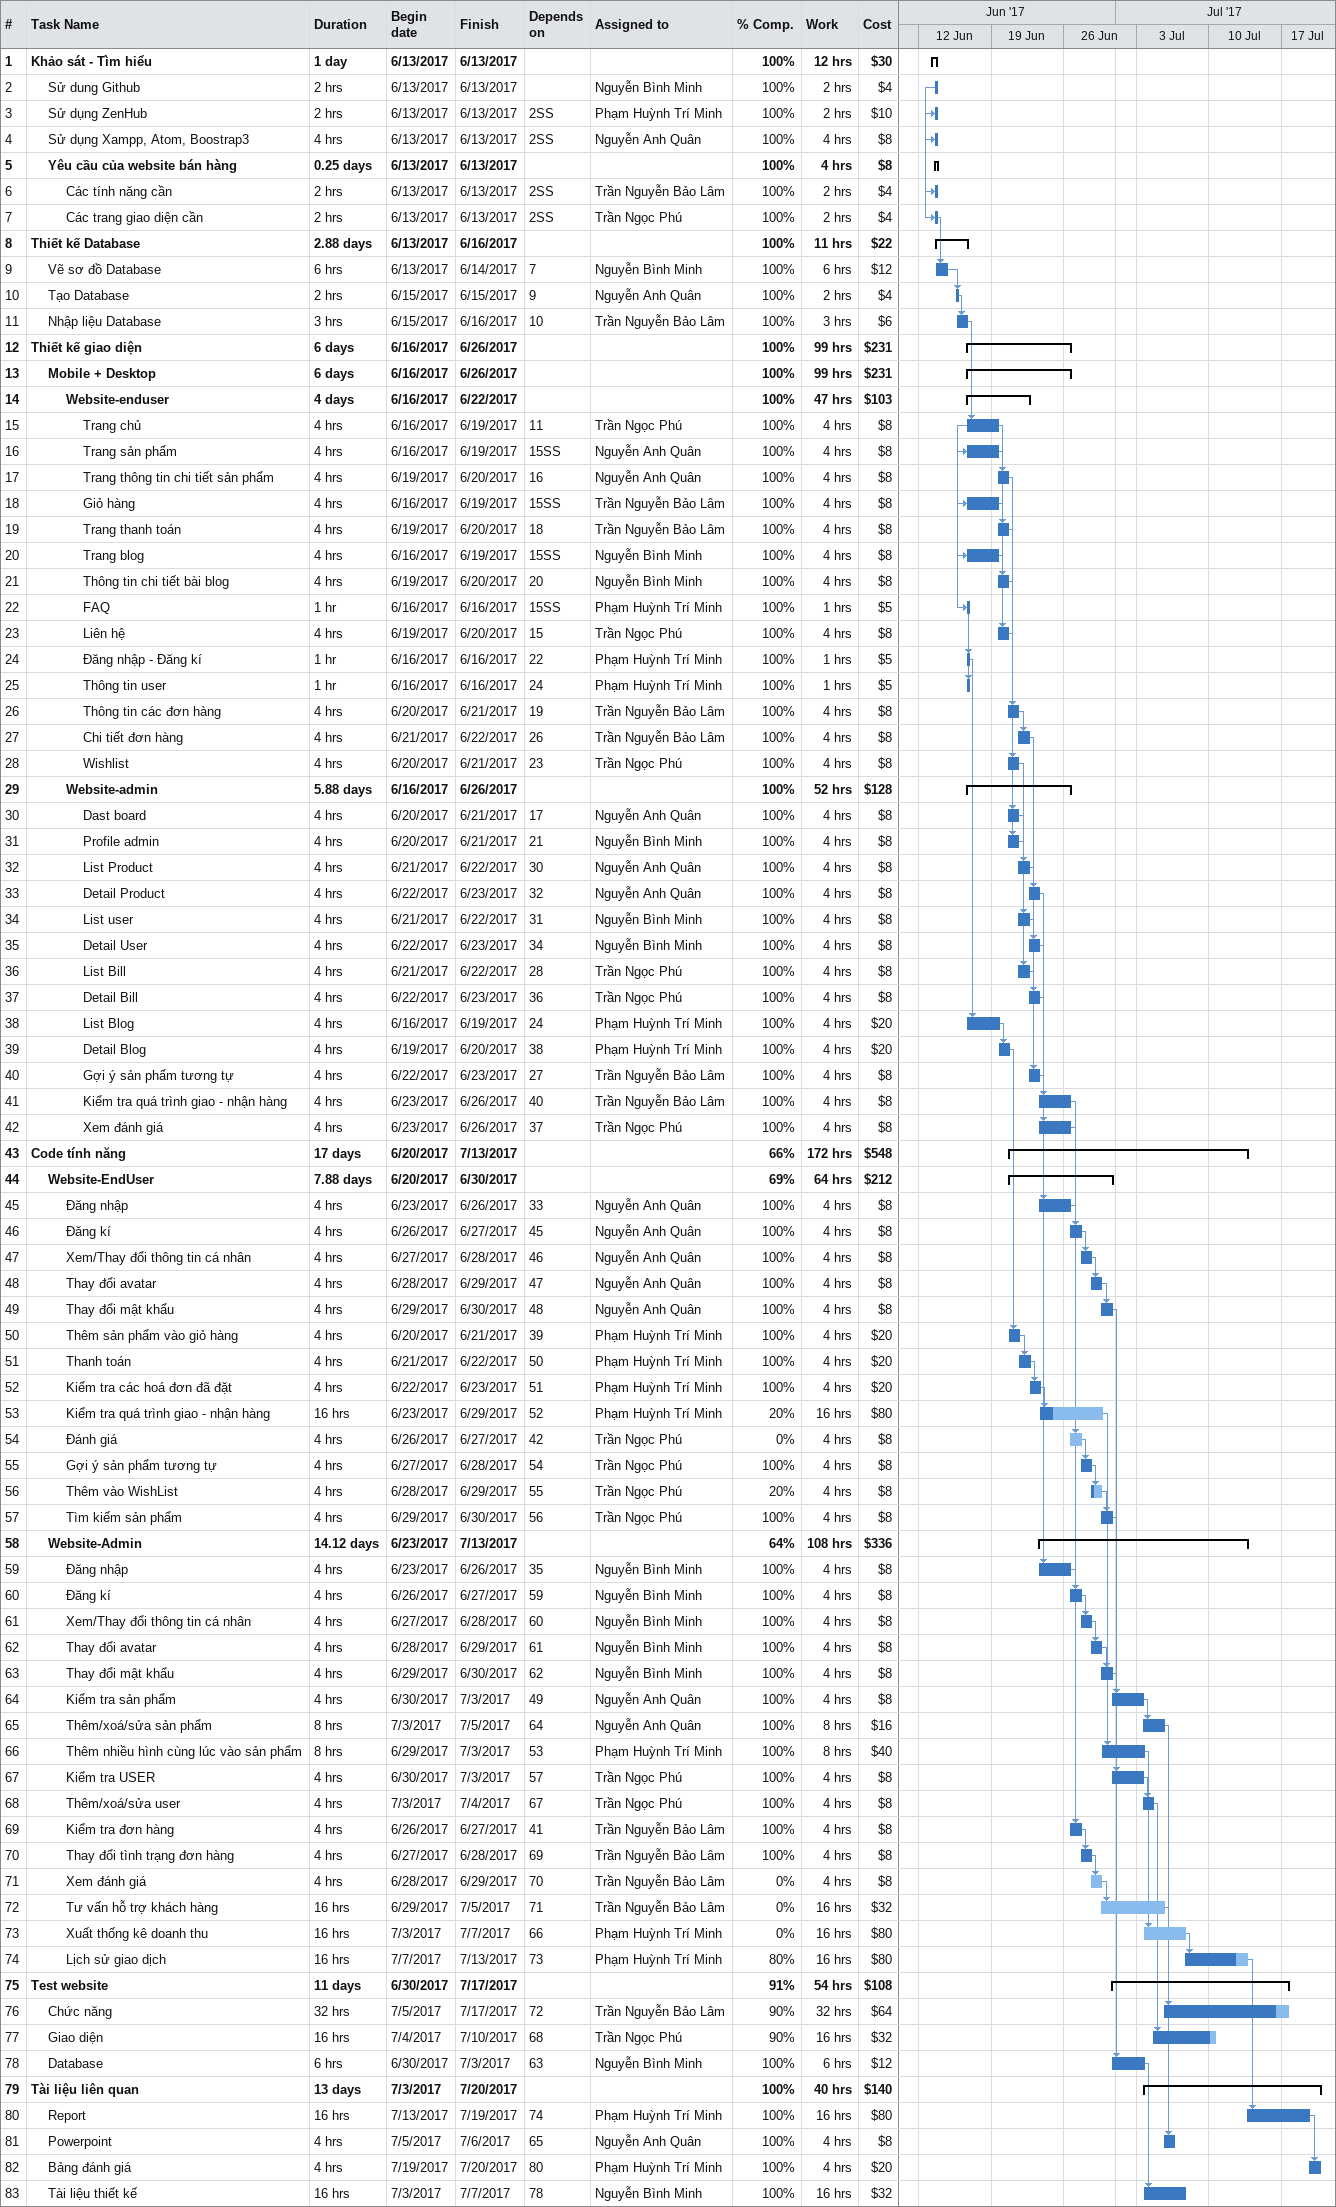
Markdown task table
| ID | Level | Task | Duration | Start | Finish | Predecessors | Resources | % complete | Work (h) | Cost ($) |
|---|---|---|---|---|---|---|---|---|---|---|
| 1 | 1 | **Khảo sát - Tìm hiểu** | 1d | 2017-06-13 | 2017-06-13 |  |  | 100 | 12 | 30 |
| 2 | 2 | Sử dung Github | 2h | 2017-06-13 | 2017-06-13 |  | Nguyễn Bình Minh | 100 | 2 | 4 |
| 3 | 2 | Sử dụng ZenHub | 2h | 2017-06-13 | 2017-06-13 | 2SS | Phạm Huỳnh Trí Minh | 100 | 2 | 10 |
| 4 | 2 | Sử dụng Xampp, Atom, Boostrap3 | 4h | 2017-06-13 | 2017-06-13 | 2SS | Nguyễn Anh Quân | 100 | 4 | 8 |
| 5 | 2 | **Yêu cầu của website bán hàng** | 0.25d | 2017-06-13 | 2017-06-13 |  |  | 100 | 4 | 8 |
| 6 | 3 | Các tính năng cần | 2h | 2017-06-13 | 2017-06-13 | 2SS | Trần Nguyễn Bảo Lâm | 100 | 2 | 4 |
| 7 | 3 | Các trang giao diện cần | 2h | 2017-06-13 | 2017-06-13 | 2SS | Trần Ngọc Phú | 100 | 2 | 4 |
| 8 | 1 | **Thiết kế Database** | 2.88d | 2017-06-13 | 2017-06-16 |  |  | 100 | 11 | 22 |
| 9 | 2 | Vẽ sơ đồ Database | 6h | 2017-06-13 | 2017-06-14 | 7 | Nguyễn Bình Minh | 100 | 6 | 12 |
| 10 | 2 | Tạo Database | 2h | 2017-06-15 | 2017-06-15 | 9 | Nguyễn Anh Quân | 100 | 2 | 4 |
| 11 | 2 | Nhập liệu Database | 3h | 2017-06-15 | 2017-06-16 | 10 | Trần Nguyễn Bảo Lâm | 100 | 3 | 6 |
| 12 | 1 | **Thiết kế giao diện** | 6d | 2017-06-16 | 2017-06-26 |  |  | 100 | 99 | 231 |
| 13 | 2 | **Mobile + Desktop** | 6d | 2017-06-16 | 2017-06-26 |  |  | 100 | 99 | 231 |
| 14 | 3 | **Website-enduser** | 4d | 2017-06-16 | 2017-06-22 |  |  | 100 | 47 | 103 |
| 15 | 4 | Trang chủ | 4h | 2017-06-16 | 2017-06-19 | 11 | Trần Ngọc Phú | 100 | 4 | 8 |
| 16 | 4 | Trang sản phẩm | 4h | 2017-06-16 | 2017-06-19 | 15SS | Nguyễn Anh Quân | 100 | 4 | 8 |
| 17 | 4 | Trang thông tin chi tiết sản phẩm | 4h | 2017-06-19 | 2017-06-20 | 16 | Nguyễn Anh Quân | 100 | 4 | 8 |
| 18 | 4 | Giỏ hàng | 4h | 2017-06-16 | 2017-06-19 | 15SS | Trần Nguyễn Bảo Lâm | 100 | 4 | 8 |
| 19 | 4 | Trang thanh toán | 4h | 2017-06-19 | 2017-06-20 | 18 | Trần Nguyễn Bảo Lâm | 100 | 4 | 8 |
| 20 | 4 | Trang blog | 4h | 2017-06-16 | 2017-06-19 | 15SS | Nguyễn Bình Minh | 100 | 4 | 8 |
| 21 | 4 | Thông tin chi tiết bài blog | 4h | 2017-06-19 | 2017-06-20 | 20 | Nguyễn Bình Minh | 100 | 4 | 8 |
| 22 | 4 | FAQ | 1h | 2017-06-16 | 2017-06-16 | 15SS | Phạm Huỳnh Trí Minh | 100 | 1 | 5 |
| 23 | 4 | Liên hệ | 4h | 2017-06-19 | 2017-06-20 | 15 | Trần Ngọc Phú | 100 | 4 | 8 |
| 24 | 4 | Đăng nhập - Đăng kí | 1h | 2017-06-16 | 2017-06-16 | 22 | Phạm Huỳnh Trí Minh | 100 | 1 | 5 |
| 25 | 4 | Thông tin user | 1h | 2017-06-16 | 2017-06-16 | 24 | Phạm Huỳnh Trí Minh | 100 | 1 | 5 |
| 26 | 4 | Thông tin các đơn hàng | 4h | 2017-06-20 | 2017-06-21 | 19 | Trần Nguyễn Bảo Lâm | 100 | 4 | 8 |
| 27 | 4 | Chi tiết đơn hàng | 4h | 2017-06-21 | 2017-06-22 | 26 | Trần Nguyễn Bảo Lâm | 100 | 4 | 8 |
| 28 | 4 | Wishlist | 4h | 2017-06-20 | 2017-06-21 | 23 | Trần Ngọc Phú | 100 | 4 | 8 |
| 29 | 3 | **Website-admin** | 5.88d | 2017-06-16 | 2017-06-26 |  |  | 100 | 52 | 128 |
| 30 | 4 | Dast board | 4h | 2017-06-20 | 2017-06-21 | 17 | Nguyễn Anh Quân | 100 | 4 | 8 |
| 31 | 4 | Profile admin | 4h | 2017-06-20 | 2017-06-21 | 21 | Nguyễn Bình Minh | 100 | 4 | 8 |
| 32 | 4 | List Product | 4h | 2017-06-21 | 2017-06-22 | 30 | Nguyễn Anh Quân | 100 | 4 | 8 |
| 33 | 4 | Detail Product | 4h | 2017-06-22 | 2017-06-23 | 32 | Nguyễn Anh Quân | 100 | 4 | 8 |
| 34 | 4 | List user | 4h | 2017-06-21 | 2017-06-22 | 31 | Nguyễn Bình Minh | 100 | 4 | 8 |
| 35 | 4 | Detail User | 4h | 2017-06-22 | 2017-06-23 | 34 | Nguyễn Bình Minh | 100 | 4 | 8 |
| 36 | 4 | List Bill | 4h | 2017-06-21 | 2017-06-22 | 28 | Trần Ngọc Phú | 100 | 4 | 8 |
| 37 | 4 | Detail Bill | 4h | 2017-06-22 | 2017-06-23 | 36 | Trần Ngọc Phú | 100 | 4 | 8 |
| 38 | 4 | List Blog | 4h | 2017-06-16 | 2017-06-19 | 24 | Phạm Huỳnh Trí Minh | 100 | 4 | 20 |
| 39 | 4 | Detail Blog | 4h | 2017-06-19 | 2017-06-20 | 38 | Phạm Huỳnh Trí Minh | 100 | 4 | 20 |
| 40 | 4 | Gợi ý sản phẩm tương tự | 4h | 2017-06-22 | 2017-06-23 | 27 | Trần Nguyễn Bảo Lâm | 100 | 4 | 8 |
| 41 | 4 | Kiểm tra quá trình giao - nhận hàng | 4h | 2017-06-23 | 2017-06-26 | 40 | Trần Nguyễn Bảo Lâm | 100 | 4 | 8 |
| 42 | 4 | Xem đánh giá | 4h | 2017-06-23 | 2017-06-26 | 37 | Trần Ngọc Phú | 100 | 4 | 8 |
| 43 | 1 | **Code tính năng** | 17d | 2017-06-20 | 2017-07-13 |  |  | 66 | 172 | 548 |
| 44 | 2 | **Website-EndUser** | 7.88d | 2017-06-20 | 2017-06-30 |  |  | 69 | 64 | 212 |
| 45 | 3 | Đăng nhập | 4h | 2017-06-23 | 2017-06-26 | 33 | Nguyễn Anh Quân | 100 | 4 | 8 |
| 46 | 3 | Đăng kí | 4h | 2017-06-26 | 2017-06-27 | 45 | Nguyễn Anh Quân | 100 | 4 | 8 |
| 47 | 3 | Xem/Thay đổi thông tin cá nhân | 4h | 2017-06-27 | 2017-06-28 | 46 | Nguyễn Anh Quân | 100 | 4 | 8 |
| 48 | 3 | Thay đổi avatar | 4h | 2017-06-28 | 2017-06-29 | 47 | Nguyễn Anh Quân | 100 | 4 | 8 |
| 49 | 3 | Thay đổi mật khẩu | 4h | 2017-06-29 | 2017-06-30 | 48 | Nguyễn Anh Quân | 100 | 4 | 8 |
| 50 | 3 | Thêm sản phẩm vào giỏ hàng | 4h | 2017-06-20 | 2017-06-21 | 39 | Phạm Huỳnh Trí Minh | 100 | 4 | 20 |
| 51 | 3 | Thanh toán | 4h | 2017-06-21 | 2017-06-22 | 50 | Phạm Huỳnh Trí Minh | 100 | 4 | 20 |
| 52 | 3 | Kiểm tra các hoá đơn đã đặt | 4h | 2017-06-22 | 2017-06-23 | 51 | Phạm Huỳnh Trí Minh | 100 | 4 | 20 |
| 53 | 3 | Kiểm tra quá trình giao - nhận hàng | 16h | 2017-06-23 | 2017-06-29 | 52 | Phạm Huỳnh Trí Minh | 20 | 16 | 80 |
| 54 | 3 | Đánh giá | 4h | 2017-06-26 | 2017-06-27 | 42 | Trần Ngọc Phú | 0 | 4 | 8 |
| 55 | 3 | Gợi ý sản phẩm tương tự | 4h | 2017-06-27 | 2017-06-28 | 54 | Trần Ngọc Phú | 100 | 4 | 8 |
| 56 | 3 | Thêm vào WishList | 4h | 2017-06-28 | 2017-06-29 | 55 | Trần Ngọc Phú | 20 | 4 | 8 |
| 57 | 3 | Tìm kiếm sản phẩm | 4h | 2017-06-29 | 2017-06-30 | 56 | Trần Ngọc Phú | 100 | 4 | 8 |
| 58 | 2 | **Website-Admin** | 14.12d | 2017-06-23 | 2017-07-13 |  |  | 64 | 108 | 336 |
| 59 | 3 | Đăng nhập | 4h | 2017-06-23 | 2017-06-26 | 35 | Nguyễn Bình Minh | 100 | 4 | 8 |
| 60 | 3 | Đăng kí | 4h | 2017-06-26 | 2017-06-27 | 59 | Nguyễn Bình Minh | 100 | 4 | 8 |
| 61 | 3 | Xem/Thay đổi thông tin cá nhân | 4h | 2017-06-27 | 2017-06-28 | 60 | Nguyễn Bình Minh | 100 | 4 | 8 |
| 62 | 3 | Thay đổi avatar | 4h | 2017-06-28 | 2017-06-29 | 61 | Nguyễn Bình Minh | 100 | 4 | 8 |
| 63 | 3 | Thay đổi mật khẩu | 4h | 2017-06-29 | 2017-06-30 | 62 | Nguyễn Bình Minh | 100 | 4 | 8 |
| 64 | 3 | Kiểm tra sản phẩm | 4h | 2017-06-30 | 2017-07-03 | 49 | Nguyễn Anh Quân | 100 | 4 | 8 |
| 65 | 3 | Thêm/xoá/sửa sản phẩm | 8h | 2017-07-03 | 2017-07-05 | 64 | Nguyễn Anh Quân | 100 | 8 | 16 |
| 66 | 3 | Thêm nhiều hình cùng lúc vào sản phẩm | 8h | 2017-06-29 | 2017-07-03 | 53 | Phạm Huỳnh Trí Minh | 100 | 8 | 40 |
| 67 | 3 | Kiểm tra USER | 4h | 2017-06-30 | 2017-07-03 | 57 | Trần Ngọc Phú | 100 | 4 | 8 |
| 68 | 3 | Thêm/xoá/sửa user | 4h | 2017-07-03 | 2017-07-04 | 67 | Trần Ngọc Phú | 100 | 4 | 8 |
| 69 | 3 | Kiểm tra đơn hàng | 4h | 2017-06-26 | 2017-06-27 | 41 | Trần Nguyễn Bảo Lâm | 100 | 4 | 8 |
| 70 | 3 | Thay đổi tình trạng đơn hàng | 4h | 2017-06-27 | 2017-06-28 | 69 | Trần Nguyễn Bảo Lâm | 100 | 4 | 8 |
| 71 | 3 | Xem đánh giá | 4h | 2017-06-28 | 2017-06-29 | 70 | Trần Nguyễn Bảo Lâm | 0 | 4 | 8 |
| 72 | 3 | Tư vấn hỗ trợ khách hàng | 16h | 2017-06-29 | 2017-07-05 | 71 | Trần Nguyễn Bảo Lâm | 0 | 16 | 32 |
| 73 | 3 | Xuất thống kê doanh thu | 16h | 2017-07-03 | 2017-07-07 | 66 | Phạm Huỳnh Trí Minh | 0 | 16 | 80 |
| 74 | 3 | Lịch sử giao dịch | 16h | 2017-07-07 | 2017-07-13 | 73 | Phạm Huỳnh Trí Minh | 80 | 16 | 80 |
| 75 | 1 | **Test website** | 11d | 2017-06-30 | 2017-07-17 |  |  | 91 | 54 | 108 |
| 76 | 2 | Chức năng | 32h | 2017-07-05 | 2017-07-17 | 72 | Trần Nguyễn Bảo Lâm | 90 | 32 | 64 |
| 77 | 2 | Giao diện | 16h | 2017-07-04 | 2017-07-10 | 68 | Trần Ngọc Phú | 90 | 16 | 32 |
| 78 | 2 | Database | 6h | 2017-06-30 | 2017-07-03 | 63 | Nguyễn Bình Minh | 100 | 6 | 12 |
| 79 | 1 | **Tài liệu liên quan** | 13d | 2017-07-03 | 2017-07-20 |  |  | 100 | 40 | 140 |
| 80 | 2 | Report | 16h | 2017-07-13 | 2017-07-19 | 74 | Phạm Huỳnh Trí Minh | 100 | 16 | 80 |
| 81 | 2 | Powerpoint | 4h | 2017-07-05 | 2017-07-06 | 65 | Nguyễn Anh Quân | 100 | 4 | 8 |
| 82 | 2 | Bảng đánh giá | 4h | 2017-07-19 | 2017-07-20 | 80 | Phạm Huỳnh Trí Minh | 100 | 4 | 20 |
| 83 | 2 | Tài liệu thiết kế | 16h | 2017-07-03 | 2017-07-07 | 78 | Nguyễn Bình Minh | 100 | 16 | 32 |
